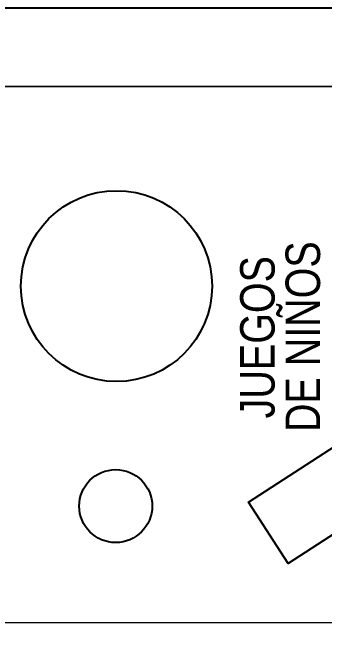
# Model space of a CAD drawing. Header units: inches. Extents: x 203 to 1065, y -1127 to 921.
# Drawn here: x 752.75 to 757.26, y 792.16 to 801.51 of the extents above; entities that cross this region are included whole.
import ezdxf

# ---------------------------------------------------------------- set-up
doc = ezdxf.new("R2010")
doc.units = ezdxf.units.IN
doc.header["$MEASUREMENT"] = 0
doc.header["$PDMODE"] = 35
for name, color, linetype in [('calle', 3, 'Continuous'), ('COTAS', 7, 'Continuous'), ('Vegetación', 102, 'Continuous')]:
    doc.layers.add(name, color=color, linetype=linetype)
doc.styles.add('TECHNICLITE', font='techl___.ttf')
doc.dimstyles.new('1-100', dxfattribs={"dimscale": 0, "dimtxt": 0.09, "dimasz": 0.03, "dimexe": 0.12, "dimexo": 0.2, "dimgap": 0.005, "dimtad": 3, "dimzin": 0, "dimdsep": 46, "dimtxsty": 'TECHNICLITE', "dimblk1": 'COTA', "dimblk2": 'COTA', "dimsah": 1, "dimcen": 2.5, "dimse1": 1, "dimse2": 1, "dimclrd": 7, "dimclre": 7, "dimclrt": 7, "dimadec": 0, "dimazin": 0, "dimtfac": 1, "dimtdec": 6, "dimtmove": 2, "dimatfit": 3, "dimldrblk": 'COTA', "dimfxl": 1, "dimtolj": 1, "dimtzin": 0, "dimarcsym": 0})

# ---------------------------------------------------------------- blocks, each defined once
blk = doc.blocks.new('COTA')
h = blk.add_hatch(color=256)
edge = h.paths.add_edge_path()
edge.add_arc((0, 0), 0.5, 0, 360)
for p, q in [((0, 2), (0, -2)), ((-1.5, 0), (1.5, 0))]:
    blk.add_line(p, q)
blk.add_circle((0, 0), 0.5)
blk = doc.blocks.new('*D117')
at = {"layer": 'COTAS', "color": 7, "lineweight": -2, "transparency": 16777216}
blk.add_line((747.993, 801.5836), (807.7429, 801.5686), dxfattribs=at)
at = {"layer": 'Defpoints', "color": 0, "transparency": 16777216}
for p in [(807.9229, 801.5686), (747.8127, 800.4383), (807.9227, 800.4232)]:
    blk.add_point(p, dxfattribs=at)
at = {"layer": 'COTAS', "color": 7, "lineweight": -2, "transparency": 16777216, "xscale": 0.18, "yscale": 0.18, "zscale": 0.18}
for p, rotation in [((747.813, 801.5837), 179.9856051802273), ((807.9229, 801.5686), 359.9856051802274)]:
    blk.add_blockref('COTA', p, dxfattribs=dict(at, rotation=rotation))
at = {"layer": 'COTAS', "color": 7, "transparency": 16777216, "insert": (777.8681, 801.9893), "char_height": 0.8, "attachment_point": 5, "rotation": 359.98561, "style": 'TECHNICLITE'}
blk.add_mtext('\\A1;60.11', dxfattribs=at)

msp = doc.modelspace()

# ---------------------------------------------------------------- linework, layer by layer
at = {"layer": 'calle', "color": 4}
msp.add_lwpolyline([(747.8127, 800.442), (810.928, 800.4239, 0.413172), (812.4284, 801.9182), (812.4649, 811.4058)], format="xyb", dxfattribs=at)
at = {"layer": 'calle'}
msp.add_lwpolyline([(760.0143, 795.6399), (756.7378, 793.5163), (756.1624, 794.404), (759.4389, 796.5277)], close=True, dxfattribs=at)
for centre, radius in [((754.2522, 797.5408), 1.3852), ((754.2399, 794.3477), 0.529)]:
    msp.add_circle(centre, radius, dxfattribs=at)
at = {"layer": 'Vegetación', "linetype": 'Continuous', "lineweight": 0}
msp.add_lwpolyline([(761.5061, 792.6527), (761.5061, 792.6527), (751.4773, 792.6527), (751.4773, 784.0107)], dxfattribs=at)

# ---------------------------------------------------------------- texts
at = {"style": 'TECHNICLITE'}
for s, p in [('DE NIÑOS', (757.2015, 795.4229)), ('JUEGOS ', (756.5435, 795.6217))]:
    msp.add_text(s, height=0.5, rotation=90, dxfattribs=at).set_placement(p)

# ---------------------------------------------------------------- dimensions: what is measured, and where the dimension line sits
at = {"layer": 'COTAS'}
dim = msp.add_aligned_dim(p1=(747.8127, 800.4383), p2=(807.9227, 800.4232), distance=1.1454, dimstyle='1-100', override={"dimscale": 1, "dimtxt": 0.8, "dimasz": 0.18}, dxfattribs=at)
dim.commit()
dim.dimension.update_dxf_attribs({"geometry": '*D117', "text_midpoint": (777.8681, 801.9893)})

doc.saveas('drawing.dxf')
